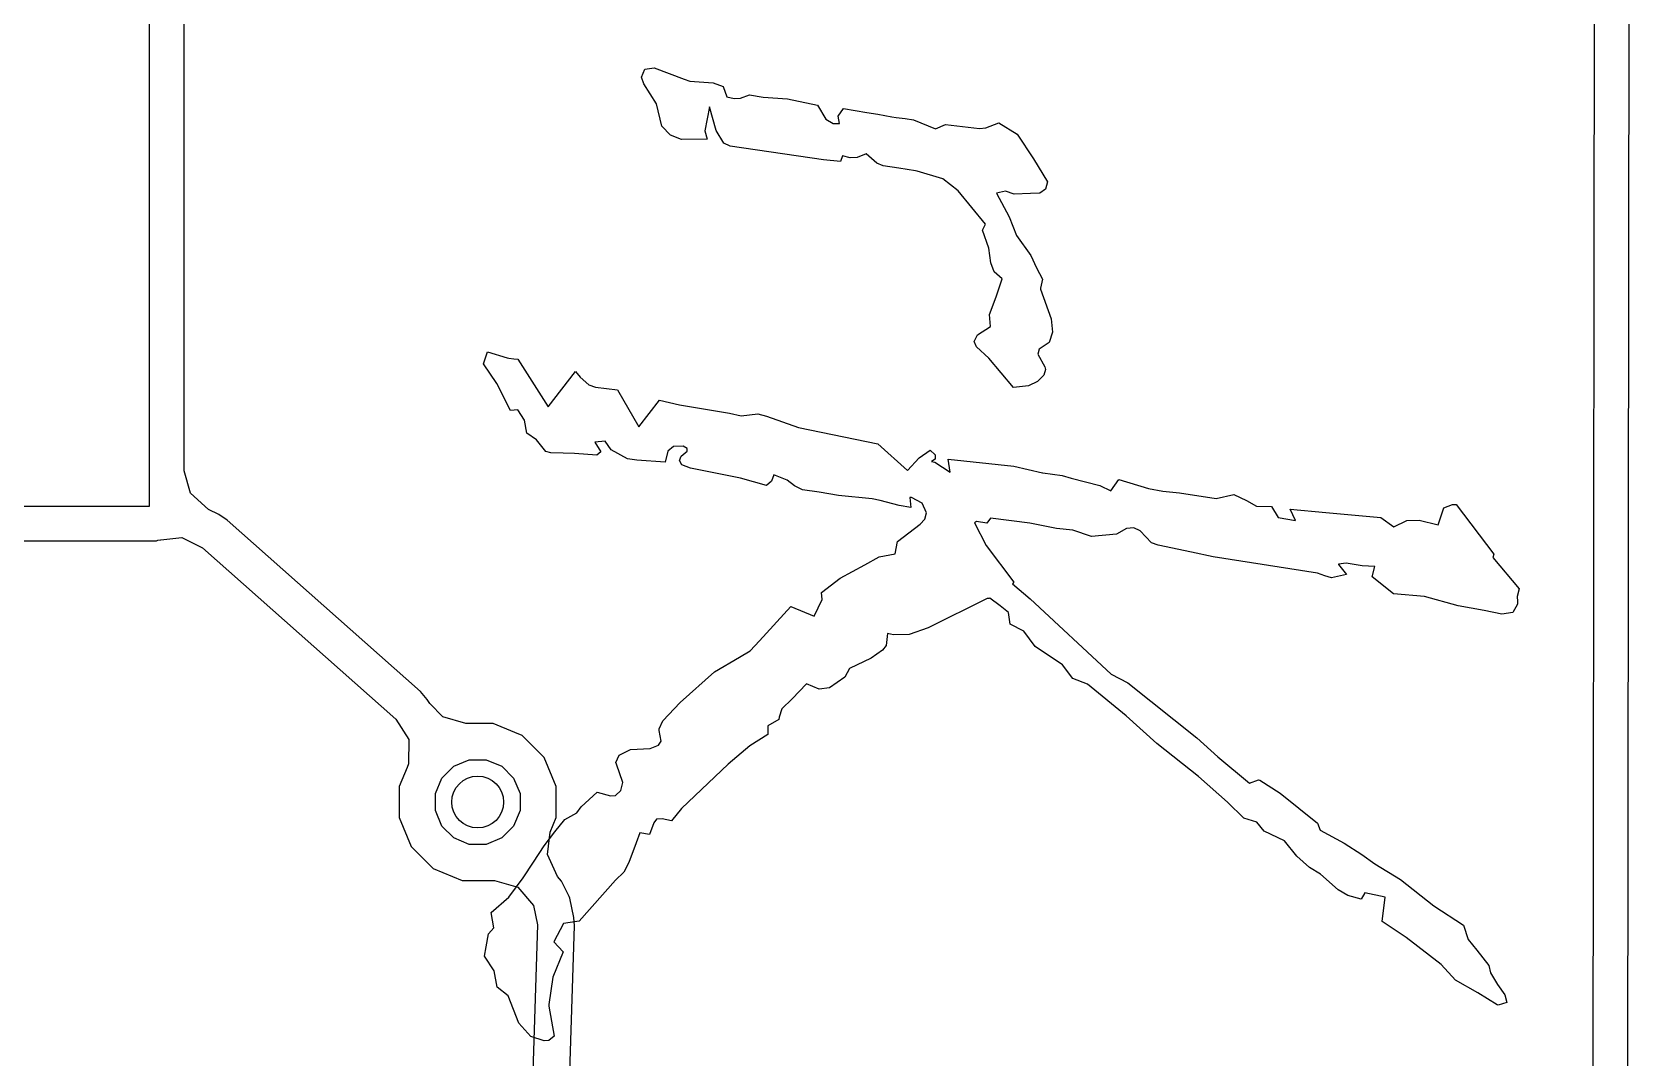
# Model space of a CAD drawing. Extents: x -28 to 34.6, y -6.7 to 48.3.
# Drawn here: x -14.356 to -9.716, y 29.851 to 32.82 of the extents above; entities that cross this region are included whole.
import ezdxf

# ---------------------------------------------------------------- set-up
doc = ezdxf.new("R2010")
doc.units = 0
doc.layers.add('BLACK', color=7, linetype='CONTINUOUS')

msp = doc.modelspace()

# ---------------------------------------------------------------- linework, layer by layer
at = {"layer": 'BLACK', "linetype": 'CONTINUOUS'}
for p, q in [((-9.715668, 48.241502), (-9.749238, 19.043125)), ((-9.816427, 48.017022), (-9.849703, 19.074798)), ((-14.01547, 31.44826), (-14.01547, 41.81826)), ((-13.91497, 31.549882), (-13.91497, 41.580402)), ((-12.591668, 32.68935), (-12.582215, 32.712859)), ((-12.582215, 32.712859), (-12.554861, 32.716277)), ((-12.554861, 32.716277), (-12.468082, 32.683415)), ((-12.584952, 32.669896), (-12.591668, 32.68935)), ((-12.54801, 32.612633), (-12.584952, 32.669896)), ((-12.468082, 32.683415), (-12.451156, 32.678249)), ((-12.451156, 32.678249), (-12.38372, 32.672753)), ((-12.38372, 32.672753), (-12.355241, 32.662422)), ((-12.355241, 32.662422), (-12.344898, 32.632197)), ((-12.344898, 32.632197), (-12.323539, 32.627691)), ((-12.323539, 32.627691), (-12.304917, 32.628458)), ((-12.304917, 32.628458), (-12.278537, 32.638132)), ((-12.278537, 32.638132), (-12.239312, 32.631427)), ((-12.239312, 32.631427), (-12.168786, 32.626591)), ((-12.168786, 32.626591), (-12.082141, 32.608237)), ((-12.532427, 32.547896), (-12.54801, 32.612633)), ((-12.394198, 32.60362), (-12.408438, 32.534707)), ((-12.374854, 32.534817), (-12.394198, 32.60362)), ((-12.082141, 32.608237), (-12.05828, 32.568331)), ((-12.022229, 32.577022), (-12.007183, 32.599114)), ((-12.018736, 32.55526), (-12.022229, 32.577022)), ((-12.007183, 32.599114), (-11.938942, 32.587464)), ((-11.938942, 32.587464), (-11.907239, 32.582078)), ((-11.907239, 32.582078), (-11.866805, 32.575154)), ((-11.866805, 32.575154), (-11.854715, 32.573176)), ((-11.854715, 32.573176), (-11.827982, 32.569878)), ((-12.507359, 32.521491), (-12.532427, 32.547896)), ((-12.408438, 32.534707), (-12.401587, 32.509978)), ((-12.352823, 32.498437), (-12.374854, 32.534817)), ((-12.05828, 32.568331), (-12.036468, 32.55592)), ((-12.036468, 32.55592), (-12.018736, 32.55526)), ((-11.827982, 32.569878), (-11.803802, 32.565702)), ((-11.803802, 32.565702), (-11.740397, 32.540203)), ((-11.740397, 32.540203), (-11.711784, 32.552293)), ((-11.711784, 32.552293), (-11.613183, 32.540533)), ((-11.613183, 32.540533), (-11.594647, 32.542833)), ((-11.594647, 32.542833), (-11.556897, 32.557788)), ((-11.556897, 32.557788), (-11.504104, 32.524815)), ((-12.475336, 32.509098), (-12.507359, 32.521491)), ((-12.401587, 32.509978), (-12.475336, 32.509098)), ((-12.334554, 32.489864), (-12.352823, 32.498437)), ((-12.064409, 32.450077), (-12.334554, 32.489864)), ((-11.504104, 32.524815), (-11.456684, 32.453594)), ((-12.015512, 32.445681), (-12.064409, 32.450077)), ((-12.00987, 32.461837), (-12.015512, 32.445681)), ((-11.987839, 32.456342), (-12.00987, 32.461837)), ((-11.966703, 32.45707), (-11.987839, 32.456342)), ((-11.941225, 32.467553), (-11.966703, 32.45707)), ((-11.909901, 32.440874), (-11.941225, 32.467553)), ((-11.891656, 32.432821), (-11.909901, 32.440874)), ((-11.456684, 32.453594), (-11.415712, 32.38622)), ((-11.846386, 32.426337), (-11.891656, 32.432821)), ((-11.798429, 32.418203), (-11.846386, 32.426337)), ((-11.793861, 32.417324), (-11.798429, 32.418203)), ((-11.718769, 32.395244), (-11.793861, 32.417324)), ((-11.674708, 32.360831), (-11.718769, 32.395244)), ((-11.595182, 32.26455), (-11.674708, 32.360831)), ((-11.53809, 32.359402), (-11.563748, 32.353467)), ((-11.563748, 32.353467), (-11.527209, 32.284884)), ((-11.512567, 32.351379), (-11.53809, 32.359402)), ((-11.465013, 32.353027), (-11.512567, 32.351379)), ((-11.438684, 32.353577), (-11.465013, 32.353027)), ((-11.421707, 32.365672), (-11.438684, 32.353577)), ((-11.415712, 32.38622), (-11.421707, 32.365672)), ((-11.60472, 32.246745), (-11.595182, 32.26455)), ((-11.527209, 32.284884), (-11.506253, 32.231028)), ((-11.58645, 32.195088), (-11.60472, 32.246745)), ((-11.506253, 32.231028), (-11.464207, 32.173436)), ((-11.580674, 32.152663), (-11.58645, 32.195088)), ((-11.464207, 32.173436), (-11.447684, 32.137935)), ((-11.570808, 32.126083), (-11.580674, 32.152663)), ((-11.547762, 32.106061), (-11.570808, 32.126083)), ((-11.447684, 32.137935), (-11.430758, 32.104522)), ((-11.565226, 32.053305), (-11.547762, 32.106061)), ((-11.430758, 32.104522), (-11.436803, 32.079133)), ((-11.436803, 32.079133), (-11.436803, 32.075946)), ((-11.436803, 32.075946), (-11.405369, 31.989667)), ((-11.583629, 32.003076), (-11.565226, 32.053305)), ((-11.580943, 31.968345), (-11.583629, 32.003076)), ((-11.405369, 31.989667), (-11.402145, 31.951968)), ((-11.628765, 31.924271), (-11.619231, 31.943543)), ((-11.621409, 31.909474), (-11.628765, 31.924271)), ((-11.619231, 31.943543), (-11.580943, 31.968345)), ((-11.402145, 31.951968), (-11.411011, 31.921963)), ((-13.048537, 31.859425), (-13.037522, 31.894925)), ((-13.037522, 31.894925), (-12.980161, 31.87734)), ((-12.980161, 31.87734), (-12.975862, 31.876571)), ((-11.586047, 31.876461), (-11.621409, 31.909474)), ((-11.440161, 31.902289), (-11.444057, 31.888221)), ((-11.444057, 31.888221), (-11.423504, 31.851291)), ((-11.411011, 31.921963), (-11.440161, 31.902289)), ((-13.010252, 31.802931), (-13.048537, 31.859425)), ((-12.975862, 31.876571), (-12.961086, 31.874153)), ((-12.961086, 31.874153), (-12.949936, 31.873713)), ((-12.949936, 31.873713), (-12.861948, 31.735667)), ((-12.861948, 31.735667), (-12.782825, 31.838102)), ((-12.782825, 31.838102), (-12.76872, 31.821176)), ((-11.514582, 31.791061), (-11.586047, 31.876461)), ((-11.421623, 31.843488), (-11.426918, 31.827129)), ((-11.423504, 31.851291), (-11.421623, 31.843488)), ((-12.970623, 31.724786), (-13.010252, 31.802931)), ((-12.76872, 31.821176), (-12.744396, 31.799182)), ((-12.744396, 31.799182), (-12.725062, 31.79183)), ((-12.725062, 31.79183), (-12.661253, 31.784796)), ((-12.661253, 31.784796), (-12.598923, 31.677964)), ((-11.471656, 31.79644), (-11.514582, 31.791061)), ((-11.4454, 31.808647), (-11.471656, 31.79644)), ((-11.426918, 31.827129), (-11.4454, 31.808647)), ((-12.598923, 31.677964), (-12.539681, 31.754461)), ((-12.539681, 31.754461), (-12.481112, 31.740723)), ((-12.481112, 31.740723), (-12.336838, 31.717422)), ((-12.949936, 31.726325), (-12.970623, 31.724786)), ((-12.930589, 31.697156), (-12.949936, 31.726325)), ((-12.923741, 31.65939), (-12.930589, 31.697156)), ((-12.336838, 31.717422), (-12.303254, 31.709399)), ((-12.303254, 31.709399), (-12.254357, 31.715444)), ((-12.254357, 31.715444), (-12.229505, 31.708739)), ((-12.229505, 31.708739), (-12.137084, 31.675107)), ((-12.895766, 31.639784), (-12.923741, 31.65939)), ((-12.137084, 31.675107), (-11.907239, 31.628725)), ((-12.86853, 31.606194), (-12.895766, 31.639784)), ((-12.854156, 31.602237), (-12.86853, 31.606194)), ((-12.818424, 31.601028), (-12.854156, 31.602237)), ((-12.785378, 31.600149), (-12.818424, 31.601028)), ((-12.72115, 31.59561), (-12.785378, 31.600149)), ((-12.696449, 31.636089), (-12.726405, 31.633231)), ((-12.726405, 31.633231), (-12.709345, 31.604655)), ((-12.709345, 31.604655), (-12.72115, 31.59561)), ((-12.679388, 31.61048), (-12.696449, 31.636089)), ((-12.631834, 31.584871), (-12.679388, 31.61048)), ((-12.515377, 31.606603), (-12.523024, 31.57476)), ((-12.498673, 31.620206), (-12.515377, 31.606603)), ((-12.471037, 31.621361), (-12.498673, 31.620206)), ((-12.476998, 31.592965), (-12.45935, 31.607073)), ((-12.45935, 31.614767), (-12.471037, 31.621361)), ((-12.45935, 31.607073), (-12.45935, 31.614767)), ((-11.907239, 31.628725), (-11.8214, 31.551129)), ((-11.787384, 31.587394), (-11.755442, 31.61026)), ((-11.755442, 31.61026), (-11.741471, 31.596632)), ((-12.604565, 31.581354), (-12.631834, 31.584871)), ((-12.523024, 31.57476), (-12.604565, 31.581354)), ((-12.481918, 31.580145), (-12.476998, 31.592965)), ((-12.475161, 31.567421), (-12.481918, 31.580145)), ((-12.450081, 31.557504), (-12.475161, 31.567421)), ((-12.30493, 31.528971), (-12.450081, 31.557504)), ((-11.8214, 31.551129), (-11.787384, 31.587394)), ((-11.741471, 31.584102), (-11.751949, 31.577288)), ((-11.751949, 31.577288), (-11.751949, 31.577068)), ((-11.751949, 31.577068), (-11.742009, 31.575309)), ((-11.742009, 31.575309), (-11.698216, 31.545854)), ((-11.741471, 31.596632), (-11.741471, 31.584102)), ((-11.698216, 31.545854), (-11.704127, 31.583882)), ((-11.704127, 31.583882), (-11.513239, 31.564098)), ((-11.513239, 31.564098), (-11.430758, 31.543985)), ((-13.89682, 31.485292), (-13.91497, 31.549882)), ((-12.229237, 31.507385), (-12.30493, 31.528971)), ((-12.214786, 31.520209), (-12.229237, 31.507385)), ((-12.208012, 31.538929), (-12.214786, 31.520209)), ((-12.169861, 31.523102), (-12.208012, 31.538929)), ((-12.148905, 31.506946), (-12.169861, 31.523102)), ((-12.125262, 31.495075), (-12.148905, 31.506946)), ((-11.430758, 31.543985), (-11.429549, 31.543875)), ((-11.429549, 31.543875), (-11.373532, 31.536621)), ((-11.373532, 31.536621), (-11.34774, 31.528708)), ((-11.34774, 31.528708), (-11.26499, 31.508155)), ((-11.26499, 31.508155), (-11.232481, 31.492328)), ((-11.232481, 31.492328), (-11.209242, 31.52552)), ((-11.209242, 31.52552), (-11.124209, 31.499032)), ((-13.845096, 31.438319), (-13.89682, 31.485292)), ((-12.077171, 31.488041), (-12.125262, 31.495075)), ((-12.021423, 31.478479), (-12.077171, 31.488041)), ((-11.924031, 31.469247), (-12.021423, 31.478479)), ((-11.900388, 31.464081), (-11.924031, 31.469247)), ((-11.845714, 31.449903), (-11.900388, 31.464081)), ((-11.809847, 31.472654), (-11.814683, 31.473423)), ((-11.814683, 31.473423), (-11.811728, 31.444078)), ((-11.779219, 31.456827), (-11.809847, 31.472654)), ((-11.124209, 31.499032), (-11.082162, 31.490899)), ((-11.082162, 31.490899), (-11.034205, 31.486283)), ((-11.034205, 31.486283), (-10.928082, 31.470456)), ((-10.928082, 31.470456), (-10.876901, 31.481557)), ((-10.876901, 31.481557), (-10.840496, 31.463971)), ((-10.840496, 31.463971), (-10.811346, 31.447595)), ((-26.415668, 31.441502), (-14.01547, 31.44826)), ((-13.815289, 31.423858), (-13.845096, 31.438319)), ((-13.790974, 31.407625), (-13.815289, 31.423858)), ((-11.811728, 31.444078), (-11.845714, 31.449903)), ((-11.766592, 31.42847), (-11.779219, 31.456827)), ((-11.771108, 31.410274), (-11.766592, 31.42847)), ((-11.581346, 31.413303), (-11.591824, 31.398355)), ((-11.467028, 31.398685), (-11.581346, 31.413303)), ((-10.811346, 31.447595), (-10.767822, 31.446935)), ((-10.767822, 31.446935), (-10.748746, 31.414842)), ((-10.748746, 31.414842), (-10.698506, 31.406269)), ((-10.698506, 31.406269), (-10.713551, 31.439022)), ((-10.713551, 31.439022), (-10.610383, 31.429789)), ((-10.610383, 31.429789), (-10.451197, 31.414842)), ((-10.451197, 31.414842), (-10.41345, 31.388354)), ((-10.285699, 31.393409), (-10.26879, 31.443024)), ((-10.26879, 31.443024), (-10.244055, 31.45276)), ((-10.244055, 31.45276), (-10.23304, 31.452321)), ((-10.23304, 31.452321), (-10.123961, 31.308669)), ((-13.790971, 31.407623), (-13.790974, 31.407625)), ((-13.790969, 31.407621), (-13.790971, 31.407623)), ((-13.231468, 30.911369), (-13.790969, 31.407621)), ((-11.850416, 31.345489), (-11.784458, 31.396047)), ((-11.784458, 31.396047), (-11.771108, 31.410274)), ((-11.621511, 31.403411), (-11.627959, 31.399235)), ((-11.627959, 31.399235), (-11.593436, 31.333729)), ((-11.591824, 31.398355), (-11.621511, 31.403411)), ((-11.390458, 31.383188), (-11.467028, 31.398685)), ((-11.342635, 31.378791), (-11.390458, 31.383188)), ((-11.28917, 31.359777), (-11.342635, 31.378791)), ((-11.216764, 31.367141), (-11.28917, 31.359777)), ((-11.187113, 31.382943), (-11.216764, 31.367141)), ((-11.166658, 31.384946), (-11.187113, 31.382943)), ((-11.147986, 31.376483), (-11.166658, 31.384946)), ((-11.115074, 31.342192), (-11.147986, 31.376483)), ((-10.41345, 31.388354), (-10.376225, 31.406505)), ((-10.376225, 31.406505), (-10.339835, 31.407807)), ((-10.339835, 31.407807), (-10.285699, 31.393409)), ((-15.817886, 31.346778), (-14.01639, 31.34776)), ((-14.01639, 31.34776), (-14.015606, 31.34776)), ((-14.015606, 31.34776), (-13.995479, 31.34776)), ((-13.995479, 31.34776), (-13.995428, 31.347771)), ((-13.995428, 31.347771), (-13.995424, 31.347771)), ((-13.995424, 31.347771), (-13.991839, 31.349259)), ((-13.991839, 31.349259), (-13.983811, 31.350127)), ((-13.983811, 31.350127), (-13.983652, 31.350159)), ((-13.983652, 31.350159), (-13.983599, 31.350155)), ((-13.983599, 31.350155), (-13.983446, 31.350201)), ((-13.983446, 31.350201), (-13.983073, 31.350276)), ((-13.983073, 31.350276), (-13.98306, 31.350209)), ((-13.98306, 31.350209), (-13.922378, 31.356772)), ((-13.922378, 31.356772), (-13.862036, 31.327497)), ((-13.862036, 31.327497), (-13.302535, 30.831245)), ((-11.85673, 31.309768), (-11.850416, 31.345489)), ((-11.593436, 31.333729), (-11.51391, 31.227996)), ((-11.09617, 31.334645), (-11.115074, 31.342192)), ((-10.999816, 31.314494), (-11.09617, 31.334645)), ((-12.015915, 31.239317), (-11.945255, 31.278005)), ((-11.945255, 31.278005), (-11.903612, 31.301525)), ((-11.903612, 31.301525), (-11.85673, 31.309768)), ((-10.936679, 31.301305), (-10.999816, 31.314494)), ((-10.634428, 31.253495), (-10.936679, 31.301305)), ((-10.551142, 31.282621), (-10.57371, 31.280423)), ((-10.57371, 31.280423), (-10.57371, 31.278554)), ((-10.57371, 31.278554), (-10.550873, 31.249868)), ((-10.504931, 31.274707), (-10.551142, 31.282621)), ((-10.468929, 31.272839), (-10.504931, 31.274707)), ((-10.123961, 31.308669), (-10.127185, 31.299657)), ((-10.127185, 31.299657), (-10.050346, 31.208762)), ((-12.070454, 31.197881), (-12.015915, 31.239317)), ((-11.51391, 31.227996), (-11.517806, 31.22338)), ((-10.612935, 31.246241), (-10.634428, 31.253495)), ((-10.59386, 31.240635), (-10.612935, 31.246241)), ((-10.550873, 31.249868), (-10.59386, 31.240635)), ((-10.476049, 31.243713), (-10.468929, 31.272839)), ((-10.414659, 31.194254), (-10.476049, 31.243713)), ((-12.068708, 31.178097), (-12.070454, 31.197881)), ((-11.585779, 31.180955), (-11.591152, 31.180735)), ((-11.582823, 31.181504), (-11.585779, 31.180955)), ((-11.553539, 31.158973), (-11.582823, 31.181504)), ((-11.517806, 31.22338), (-11.465953, 31.180075)), ((-10.324924, 31.18645), (-10.414659, 31.194254)), ((-10.227532, 31.158973), (-10.324924, 31.18645)), ((-10.050346, 31.208762), (-10.056794, 31.18667)), ((-10.056794, 31.18667), (-10.055316, 31.171612)), ((-12.24979, 31.058076), (-12.15898, 31.157324)), ((-12.15898, 31.157324), (-12.091813, 31.129627)), ((-12.091813, 31.129627), (-12.068708, 31.178097)), ((-11.591152, 31.180735), (-11.761487, 31.096105)), ((-11.528956, 31.139849), (-11.553539, 31.158973)), ((-11.524388, 31.106106), (-11.528956, 31.139849)), ((-11.465953, 31.180075), (-11.231944, 30.961466)), ((-10.152171, 31.146223), (-10.227532, 31.158973)), ((-10.101124, 31.135232), (-10.152171, 31.146223)), ((-10.069153, 31.140288), (-10.101124, 31.135232)), ((-10.055316, 31.164139), (-10.069153, 31.140288)), ((-10.055316, 31.171612), (-10.055316, 31.164139)), ((-11.761487, 31.096105), (-11.816854, 31.076075)), ((-11.484357, 31.086103), (-11.524388, 31.106106)), ((-12.276791, 31.02917), (-12.24979, 31.058076)), ((-11.882925, 31.044667), (-11.893442, 31.031088)), ((-11.879701, 31.078849), (-11.882925, 31.044667)), ((-11.862372, 31.075222), (-11.879701, 31.078849)), ((-11.816854, 31.076075), (-11.862372, 31.075222)), ((-11.45158, 31.041919), (-11.484357, 31.086103)), ((-11.372591, 30.988943), (-11.45158, 31.041919)), ((-12.379824, 30.967951), (-12.307419, 31.011255)), ((-12.307419, 31.011255), (-12.276791, 31.02917)), ((-11.926449, 31.007848), (-11.98972, 30.977952)), ((-11.893442, 31.031088), (-11.926449, 31.007848)), ((-12.479366, 30.880023), (-12.379824, 30.967951)), ((-12.002481, 30.952893), (-12.046891, 30.922351)), ((-11.98972, 30.977952), (-12.002481, 30.952893)), ((-11.343038, 30.948606), (-11.372591, 30.988943)), ((-11.231944, 30.961466), (-11.183987, 30.936407)), ((-13.231467, 30.911368), (-13.231468, 30.911369)), ((-13.231464, 30.911365), (-13.231467, 30.911368)), ((-13.217113, 30.89441), (-13.231464, 30.911365)), ((-12.113978, 30.934098), (-12.155622, 30.890135)), ((-12.077171, 30.917942), (-12.113978, 30.934098)), ((-12.046891, 30.922351), (-12.077171, 30.917942)), ((-11.300589, 30.93278), (-11.343038, 30.948606)), ((-11.188286, 30.840785), (-11.300589, 30.93278)), ((-11.183987, 30.936407), (-10.98383, 30.777038)), ((-13.211773, 30.888102), (-13.217113, 30.89441)), ((-13.204675, 30.876771), (-13.211773, 30.888102)), ((-13.166632, 30.838287), (-13.204675, 30.876771)), ((-12.530056, 30.826794), (-12.479366, 30.880023)), ((-12.185175, 30.860789), (-12.193235, 30.837378)), ((-12.155622, 30.890135), (-12.185175, 30.860789)), ((-13.302535, 30.831245), (-13.265444, 30.772036)), ((-13.099593, 30.818602), (-13.166632, 30.838287)), ((-13.020495, 30.818602), (-13.099593, 30.818602)), ((-13.020494, 30.818602), (-13.020495, 30.818602)), ((-12.958377, 30.792872), (-13.020494, 30.818602)), ((-12.540622, 30.803636), (-12.530056, 30.826794)), ((-12.194165, 30.830489), (-12.225341, 30.811879)), ((-12.225341, 30.811879), (-12.225341, 30.78682)), ((-12.193235, 30.837378), (-12.194165, 30.830489)), ((-11.099626, 30.760662), (-11.188286, 30.840785)), ((-13.265444, 30.772036), (-13.266252, 30.702171)), ((-12.937026, 30.784028), (-12.958377, 30.792872)), ((-12.873142, 30.720144), (-12.937026, 30.784028)), ((-12.542502, 30.755936), (-12.534577, 30.767366)), ((-12.540622, 30.79847), (-12.540622, 30.803636)), ((-12.534577, 30.767366), (-12.540622, 30.79847)), ((-12.225341, 30.78682), (-12.277424, 30.753682)), ((-10.98383, 30.777038), (-10.92338, 30.721974)), ((-12.838568, 30.636675), (-12.873142, 30.720144)), ((-12.665283, 30.705707), (-12.655845, 30.726884)), ((-12.655845, 30.726884), (-12.623237, 30.743406)), ((-12.623237, 30.743406), (-12.566279, 30.746044)), ((-12.566279, 30.746044), (-12.542502, 30.755936)), ((-12.277424, 30.753682), (-12.340733, 30.701201)), ((-10.978722, 30.665822), (-11.099626, 30.760662)), ((-10.92338, 30.721974), (-10.831093, 30.646576)), ((-13.270255, 30.691028), (-13.292768, 30.636677)), ((-13.266252, 30.702171), (-13.270255, 30.691028)), ((-13.169602, 30.660948), (-13.135114, 30.695436)), ((-13.135114, 30.695436), (-13.090054, 30.7141)), ((-13.090054, 30.7141), (-13.041282, 30.7141)), ((-13.041282, 30.7141), (-12.996222, 30.695436)), ((-12.996222, 30.695436), (-12.961734, 30.660948)), ((-12.663537, 30.700761), (-12.665283, 30.705707)), ((-12.645805, 30.648334), (-12.663537, 30.700761)), ((-12.340733, 30.701201), (-12.475604, 30.572937)), ((-13.292768, 30.636677), (-13.292768, 30.636675)), ((-13.292768, 30.636675), (-13.292768, 30.546329)), ((-13.188266, 30.615888), (-13.169602, 30.660948)), ((-12.961734, 30.660948), (-12.94307, 30.615888)), ((-12.838568, 30.546329), (-12.838568, 30.636675)), ((-12.666358, 30.610635), (-12.651374, 30.624679)), ((-12.651374, 30.624679), (-12.645805, 30.648334)), ((-10.895439, 30.591511), (-10.978722, 30.665822)), ((-10.831093, 30.646576), (-10.805435, 30.656028)), ((-10.805435, 30.656028), (-10.801674, 30.655259)), ((-10.801674, 30.655259), (-10.742551, 30.616701)), ((-13.188266, 30.567116), (-13.188266, 30.615888)), ((-12.94307, 30.615888), (-12.94307, 30.567116)), ((-12.766571, 30.577443), (-12.719957, 30.620198)), ((-12.719957, 30.620198), (-12.681135, 30.609317)), ((-12.681135, 30.609317), (-12.666358, 30.610635)), ((-10.848287, 30.54458), (-10.895439, 30.591511)), ((-10.742551, 30.616701), (-10.634294, 30.530512)), ((-13.292768, 30.546329), (-13.258194, 30.46286)), ((-13.169602, 30.522056), (-13.188266, 30.567116)), ((-12.94307, 30.567116), (-12.961734, 30.522056)), ((-12.855833, 30.504648), (-12.838568, 30.546329)), ((-12.842469, 30.504903), (-12.813588, 30.540733)), ((-12.813588, 30.540733), (-12.778392, 30.560407)), ((-12.778392, 30.560407), (-12.766571, 30.577443)), ((-12.556204, 30.531611), (-12.568294, 30.497539)), ((-12.54838, 30.5418), (-12.556204, 30.531611)), ((-12.531218, 30.543041), (-12.54838, 30.5418)), ((-12.504486, 30.536886), (-12.531218, 30.543041)), ((-12.475604, 30.572937), (-12.504486, 30.536886)), ((-10.810674, 30.533039), (-10.848287, 30.54458)), ((-10.789181, 30.506991), (-10.810674, 30.533039)), ((-13.135114, 30.487568), (-13.169602, 30.522056)), ((-13.090054, 30.468904), (-13.135114, 30.487568)), ((-12.996222, 30.487568), (-13.041282, 30.468904)), ((-12.961734, 30.522056), (-12.996222, 30.487568)), ((-12.873366, 30.464236), (-12.842469, 30.504903)), ((-12.86401, 30.439549), (-12.855833, 30.504648)), ((-12.596505, 30.502375), (-12.607251, 30.473798)), ((-12.568294, 30.497539), (-12.596505, 30.502375)), ((-10.729805, 30.478854), (-10.789181, 30.506991)), ((-10.634294, 30.530512), (-10.627174, 30.509849)), ((-10.627174, 30.509849), (-10.557321, 30.472589)), ((-13.258194, 30.46286), (-13.19431, 30.398976)), ((-13.041282, 30.468904), (-13.090054, 30.468904)), ((-12.904128, 30.417855), (-12.873366, 30.464236)), ((-12.834987, 30.375995), (-12.86401, 30.439549)), ((-12.607251, 30.473798), (-12.628342, 30.416316)), ((-10.694073, 30.434671), (-10.729805, 30.478854)), ((-10.557321, 30.472589), (-10.506274, 30.439727)), ((-10.506274, 30.439727), (-10.468661, 30.413019)), ((-13.19431, 30.398976), (-13.110841, 30.364402)), ((-12.933682, 30.372132), (-12.904128, 30.417855)), ((-12.628342, 30.416316), (-12.642657, 30.388051)), ((-10.658071, 30.401918), (-10.694073, 30.434671)), ((-10.625831, 30.382684), (-10.658071, 30.401918)), ((-10.468661, 30.413019), (-10.394777, 30.367736)), ((-13.110841, 30.364402), (-13.110839, 30.364402)), ((-13.110839, 30.364402), (-13.016638, 30.364402)), ((-13.016638, 30.364402), (-12.949599, 30.344717)), ((-12.975325, 30.315969), (-12.933682, 30.372132)), ((-12.822903, 30.362049), (-12.834987, 30.375995)), ((-12.822903, 30.362048), (-12.822903, 30.362049)), ((-12.822901, 30.362046), (-12.822903, 30.362048)), ((-12.801319, 30.318073), (-12.822901, 30.362046)), ((-12.666761, 30.365648), (-12.772347, 30.246286)), ((-12.642657, 30.388051), (-12.666761, 30.365648)), ((-10.575053, 30.336961), (-10.625831, 30.382684)), ((-10.394777, 30.367736), (-10.297386, 30.291239)), ((-13.026238, 30.271675), (-12.975325, 30.315969)), ((-12.949599, 30.344717), (-12.903844, 30.291913)), ((-12.798849, 30.313041), (-12.801319, 30.318073)), ((-12.787704, 30.257657), (-12.798849, 30.313041)), ((-10.546769, 30.321189), (-10.575053, 30.336961)), ((-10.508021, 30.310583), (-10.546769, 30.321189)), ((-10.497543, 30.329158), (-10.508021, 30.310583)), ((-10.438436, 30.315859), (-10.497543, 30.329158)), ((-10.447167, 30.245407), (-10.438436, 30.315859)), ((-13.018715, 30.227052), (-13.026238, 30.271675)), ((-12.903844, 30.291913), (-12.892699, 30.236529)), ((-12.785651, 30.233184), (-12.787704, 30.257657)), ((-10.297386, 30.291239), (-10.211815, 30.235185)), ((-13.041014, 30.172317), (-13.034701, 30.210126)), ((-13.034701, 30.210126), (-13.018715, 30.227052)), ((-12.892699, 30.236529), (-12.941914, 28.661629)), ((-12.81708, 30.239802), (-12.845156, 30.187155)), ((-12.772347, 30.246286), (-12.81708, 30.239802)), ((-12.809351, 29.474778), (-12.785651, 30.233178)), ((-12.785652, 30.23318), (-12.785651, 30.233184)), ((-12.785651, 30.233178), (-12.785652, 30.23318)), ((-10.377717, 30.199795), (-10.447167, 30.245407)), ((-10.211815, 30.235185), (-10.198785, 30.19331)), ((-13.045716, 30.145499), (-13.041014, 30.172317)), ((-12.845156, 30.187155), (-12.818155, 30.157479)), ((-10.276161, 30.121649), (-10.377717, 30.199795)), ((-10.198785, 30.19331), (-10.173127, 30.162425)), ((-10.173127, 30.162425), (-10.138738, 30.118242)), ((-13.018178, 30.103184), (-13.045716, 30.145499)), ((-12.818155, 30.157479), (-12.847708, 30.08439)), ((-10.235458, 30.076037), (-10.276161, 30.121649)), ((-10.138738, 30.118242), (-10.133364, 30.097469)), ((-13.009312, 30.055484), (-13.018178, 30.103184)), ((-12.847708, 30.08439), (-12.859664, 30.005475)), ((-10.17044, 30.039547), (-10.235458, 30.076037)), ((-10.133364, 30.097469), (-10.113214, 30.063287)), ((-12.977475, 30.030754), (-13.009312, 30.055484)), ((-12.946426, 29.951027), (-12.977475, 30.030754)), ((-10.114558, 30.004486), (-10.17044, 30.039547)), ((-10.113214, 30.063287), (-10.092533, 30.03308)), ((-10.092533, 30.03308), (-10.086885, 30.01119)), ((-12.859664, 30.005475), (-12.859664, 30.000859)), ((-12.859664, 30.000859), (-12.844619, 29.91414)), ((-10.112005, 30.003826), (-10.114558, 30.004486)), ((-10.086885, 30.01119), (-10.112005, 30.003826)), ((-12.911369, 29.912841), (-12.946426, 29.951027)), ((-12.872829, 29.900072), (-12.911369, 29.912841)), ((-12.859261, 29.901611), (-12.872829, 29.900072)), ((-12.844619, 29.91414), (-12.859261, 29.901611))]:
    msp.add_line(p, q, dxfattribs=at)
at = {"layer": 'BLACK'}
msp.add_circle((-13.065668, 30.591502), 0.075, dxfattribs=at)

doc.saveas('drawing.dxf')
